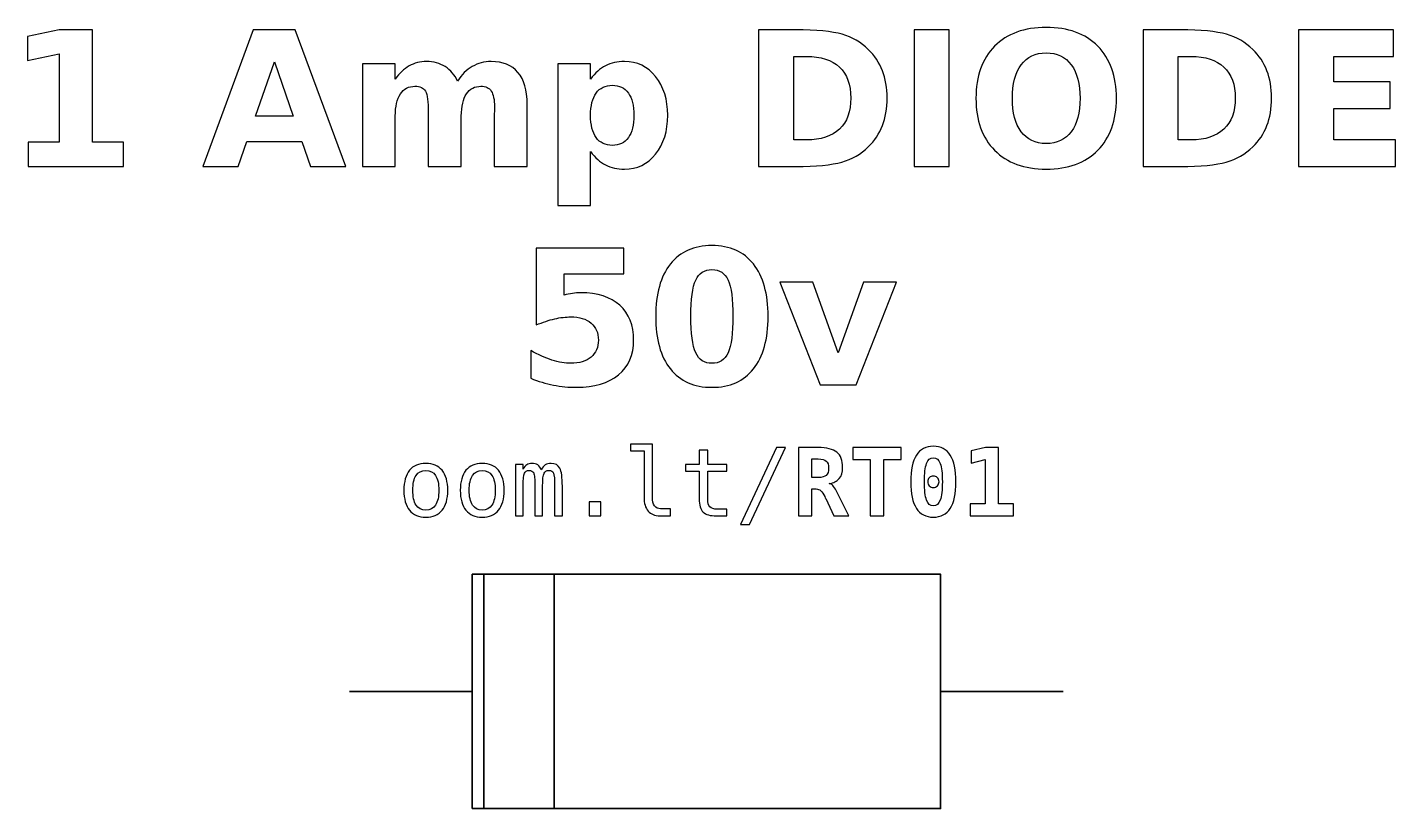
# Model space of a CAD drawing. Header units: centimetres. Extents: x -11.22 to -9.76, y -14.97 to -14.14.
import ezdxf

# ---------------------------------------------------------------- set-up
doc = ezdxf.new("R2010")
doc.units = ezdxf.units.CM
doc.header["$MEASUREMENT"] = 0
doc.layers.add('Layer 1', color=7, linetype='Continuous')

msp = doc.modelspace()

# ---------------------------------------------------------------- linework, layer by layer
at = {"layer": 'Layer 1', "color": 250}
for points, knots in [([(-11.22403, -14.26388), (-11.22403, -14.26388), (-11.19083, -14.26388), (-11.19083, -14.26388), (-11.19083, -14.26388), (-11.19083, -14.26388), (-11.19083, -14.16965), (-11.19083, -14.16965), (-11.19083, -14.16965), (-11.19083, -14.16965), (-11.22489, -14.17668), (-11.22489, -14.17668), (-11.22489, -14.17668), (-11.22489, -14.17668), (-11.22489, -14.15108), (-11.22489, -14.15108), (-11.22489, -14.15108), (-11.22489, -14.15108), (-11.19103, -14.14405), (-11.19103, -14.14405), (-11.19103, -14.14405), (-11.19103, -14.14405), (-11.15529, -14.14405), (-11.15529, -14.14405), (-11.15529, -14.14405), (-11.15529, -14.14405), (-11.15529, -14.26388), (-11.15529, -14.26388), (-11.15529, -14.26388), (-11.15529, -14.26388), (-11.12209, -14.26388), (-11.12209, -14.26388), (-11.12209, -14.26388), (-11.12209, -14.26388), (-11.12209, -14.28985), (-11.12209, -14.28985), (-11.12209, -14.28985), (-11.12209, -14.28985), (-11.22403, -14.28985), (-11.22403, -14.28985), (-11.22403, -14.28985), (-11.22403, -14.28985), (-11.22403, -14.26388), (-11.22403, -14.26388)], [0, 0, 0, 0, 0.0909091, 0.0909091, 0.0909091, 0.0909091, 0.1818182, 0.1818182, 0.1818182, 0.1818182, 0.2727273, 0.2727273, 0.2727273, 0.2727273, 0.3636364, 0.3636364, 0.3636364, 0.3636364, 0.4545455, 0.4545455, 0.4545455, 0.4545455, 0.5454545, 0.5454545, 0.5454545, 0.5454545, 0.6363636, 0.6363636, 0.6363636, 0.6363636, 0.7272727, 0.7272727, 0.7272727, 0.7272727, 0.8181818, 0.8181818, 0.8181818, 0.8181818, 0.9090909, 0.9090909, 0.9090909, 0.9090909, 1, 1, 1, 1]), ([(-10.93183, -14.26332), (-10.93183, -14.26332), (-10.99063, -14.26332), (-10.99063, -14.26332), (-10.99063, -14.26332), (-10.99063, -14.26332), (-10.99989, -14.28985), (-10.99989, -14.28985), (-10.99989, -14.28985), (-10.99989, -14.28985), (-11.03769, -14.28985), (-11.03769, -14.28985), (-11.03769, -14.28985), (-11.03769, -14.28985), (-10.98369, -14.14405), (-10.98369, -14.14405), (-10.98369, -14.14405), (-10.98369, -14.14405), (-10.93886, -14.14405), (-10.93886, -14.14405), (-10.93886, -14.14405), (-10.93886, -14.14405), (-10.88486, -14.28985), (-10.88486, -14.28985), (-10.88486, -14.28985), (-10.88486, -14.28985), (-10.92266, -14.28985), (-10.92266, -14.28985), (-10.92266, -14.28985), (-10.92266, -14.28985), (-10.93183, -14.26332), (-10.93183, -14.26332)], [0, 0, 0, 0, 0.125, 0.125, 0.125, 0.125, 0.25, 0.25, 0.25, 0.25, 0.375, 0.375, 0.375, 0.375, 0.5, 0.5, 0.5, 0.5, 0.625, 0.625, 0.625, 0.625, 0.75, 0.75, 0.75, 0.75, 0.875, 0.875, 0.875, 0.875, 1, 1, 1, 1]), ([(-10.44429, -14.14405), (-10.44429, -14.14405), (-10.40463, -14.14405), (-10.40463, -14.14405), (-10.40463, -14.14405), (-10.38249, -14.14405), (-10.36603, -14.14562), (-10.35519, -14.14878), (-10.35519, -14.14878), (-10.34436, -14.15195), (-10.33506, -14.15728), (-10.32729, -14.16485), (-10.32729, -14.16485), (-10.32046, -14.17142), (-10.31539, -14.17902), (-10.31206, -14.18762), (-10.31206, -14.18762), (-10.30876, -14.19618), (-10.30709, -14.20592), (-10.30709, -14.21682), (-10.30709, -14.21682), (-10.30709, -14.22782), (-10.30876, -14.23762), (-10.31206, -14.24625), (-10.31206, -14.24625), (-10.31539, -14.25488), (-10.32046, -14.26248), (-10.32729, -14.26905), (-10.32729, -14.26905), (-10.33513, -14.27662), (-10.34449, -14.28195), (-10.35543, -14.28512), (-10.35543, -14.28512), (-10.36636, -14.28828), (-10.38276, -14.28985), (-10.40463, -14.28985), (-10.40463, -14.28985), (-10.40463, -14.28985), (-10.44429, -14.28985), (-10.44429, -14.28985), (-10.44429, -14.28985), (-10.44429, -14.28985), (-10.44429, -14.14405), (-10.44429, -14.14405)], [0, 0, 0, 0, 0.0909091, 0.0909091, 0.0909091, 0.0909091, 0.1818182, 0.1818182, 0.1818182, 0.1818182, 0.2727273, 0.2727273, 0.2727273, 0.2727273, 0.3636364, 0.3636364, 0.3636364, 0.3636364, 0.4545455, 0.4545455, 0.4545455, 0.4545455, 0.5454545, 0.5454545, 0.5454545, 0.5454545, 0.6363636, 0.6363636, 0.6363636, 0.6363636, 0.7272727, 0.7272727, 0.7272727, 0.7272727, 0.8181818, 0.8181818, 0.8181818, 0.8181818, 0.9090909, 0.9090909, 0.9090909, 0.9090909, 1, 1, 1, 1]), ([(-10.27829, -14.14405), (-10.27829, -14.14405), (-10.24069, -14.14405), (-10.24069, -14.14405), (-10.24069, -14.14405), (-10.24069, -14.14405), (-10.24069, -14.28985), (-10.24069, -14.28985), (-10.24069, -14.28985), (-10.24069, -14.28985), (-10.27829, -14.28985), (-10.27829, -14.28985), (-10.27829, -14.28985), (-10.27829, -14.28985), (-10.27829, -14.14405), (-10.27829, -14.14405)], [0, 0, 0, 0, 0.25, 0.25, 0.25, 0.25, 0.5, 0.5, 0.5, 0.5, 0.75, 0.75, 0.75, 0.75, 1, 1, 1, 1]), ([(-10.13729, -14.14142), (-10.11386, -14.14142), (-10.09549, -14.14812), (-10.08223, -14.16155), (-10.08223, -14.16155), (-10.06893, -14.17495), (-10.06229, -14.19345), (-10.06229, -14.21708), (-10.06229, -14.21708), (-10.06229, -14.24065), (-10.06893, -14.25915), (-10.08223, -14.27255), (-10.08223, -14.27255), (-10.09549, -14.28598), (-10.11386, -14.29268), (-10.13729, -14.29268), (-10.13729, -14.29268), (-10.16066, -14.29268), (-10.17899, -14.28598), (-10.19233, -14.27255), (-10.19233, -14.27255), (-10.20563, -14.25915), (-10.21229, -14.24065), (-10.21229, -14.21708), (-10.21229, -14.21708), (-10.21229, -14.19345), (-10.20563, -14.17495), (-10.19233, -14.16155), (-10.19233, -14.16155), (-10.17899, -14.14812), (-10.16066, -14.14142), (-10.13729, -14.14142)], [0, 0, 0, 0, 0.125, 0.125, 0.125, 0.125, 0.25, 0.25, 0.25, 0.25, 0.375, 0.375, 0.375, 0.375, 0.5, 0.5, 0.5, 0.5, 0.625, 0.625, 0.625, 0.625, 0.75, 0.75, 0.75, 0.75, 0.875, 0.875, 0.875, 0.875, 1, 1, 1, 1]), ([(-10.03386, -14.14405), (-10.03386, -14.14405), (-9.9942, -14.14405), (-9.9942, -14.14405), (-9.9942, -14.14405), (-9.97206, -14.14405), (-9.9556, -14.14562), (-9.94476, -14.14878), (-9.94476, -14.14878), (-9.93393, -14.15195), (-9.92463, -14.15728), (-9.91686, -14.16485), (-9.91686, -14.16485), (-9.91003, -14.17142), (-9.90496, -14.17902), (-9.90163, -14.18762), (-9.90163, -14.18762), (-9.89833, -14.19618), (-9.89666, -14.20592), (-9.89666, -14.21682), (-9.89666, -14.21682), (-9.89666, -14.22782), (-9.89833, -14.23762), (-9.90163, -14.24625), (-9.90163, -14.24625), (-9.90496, -14.25488), (-9.91003, -14.26248), (-9.91686, -14.26905), (-9.91686, -14.26905), (-9.9247, -14.27662), (-9.93406, -14.28195), (-9.945, -14.28512), (-9.945, -14.28512), (-9.95593, -14.28828), (-9.97233, -14.28985), (-9.9942, -14.28985), (-9.9942, -14.28985), (-9.9942, -14.28985), (-10.03386, -14.28985), (-10.03386, -14.28985), (-10.03386, -14.28985), (-10.03386, -14.28985), (-10.03386, -14.14405), (-10.03386, -14.14405)], [0, 0, 0, 0, 0.0909091, 0.0909091, 0.0909091, 0.0909091, 0.1818182, 0.1818182, 0.1818182, 0.1818182, 0.2727273, 0.2727273, 0.2727273, 0.2727273, 0.3636364, 0.3636364, 0.3636364, 0.3636364, 0.4545455, 0.4545455, 0.4545455, 0.4545455, 0.5454545, 0.5454545, 0.5454545, 0.5454545, 0.6363636, 0.6363636, 0.6363636, 0.6363636, 0.7272727, 0.7272727, 0.7272727, 0.7272727, 0.8181818, 0.8181818, 0.8181818, 0.8181818, 0.9090909, 0.9090909, 0.9090909, 0.9090909, 1, 1, 1, 1]), ([(-9.86786, -14.14405), (-9.86786, -14.14405), (-9.7664, -14.14405), (-9.7664, -14.14405), (-9.7664, -14.14405), (-9.7664, -14.14405), (-9.7664, -14.17248), (-9.7664, -14.17248), (-9.7664, -14.17248), (-9.7664, -14.17248), (-9.83026, -14.17248), (-9.83026, -14.17248), (-9.83026, -14.17248), (-9.83026, -14.17248), (-9.83026, -14.19962), (-9.83026, -14.19962), (-9.83026, -14.19962), (-9.83026, -14.19962), (-9.77023, -14.19962), (-9.77023, -14.19962), (-9.77023, -14.19962), (-9.77023, -14.19962), (-9.77023, -14.22805), (-9.77023, -14.22805), (-9.77023, -14.22805), (-9.77023, -14.22805), (-9.83026, -14.22805), (-9.83026, -14.22805), (-9.83026, -14.22805), (-9.83026, -14.22805), (-9.83026, -14.26142), (-9.83026, -14.26142), (-9.83026, -14.26142), (-9.83026, -14.26142), (-9.76426, -14.26142), (-9.76426, -14.26142), (-9.76426, -14.26142), (-9.76426, -14.26142), (-9.76426, -14.28985), (-9.76426, -14.28985), (-9.76426, -14.28985), (-9.76426, -14.28985), (-9.86786, -14.28985), (-9.86786, -14.28985), (-9.86786, -14.28985), (-9.86786, -14.28985), (-9.86786, -14.14405), (-9.86786, -14.14405)], [0, 0, 0, 0, 0.0833333, 0.0833333, 0.0833333, 0.0833333, 0.1666667, 0.1666667, 0.1666667, 0.1666667, 0.25, 0.25, 0.25, 0.25, 0.3333333, 0.3333333, 0.3333333, 0.3333333, 0.4166667, 0.4166667, 0.4166667, 0.4166667, 0.5, 0.5, 0.5, 0.5, 0.5833333, 0.5833333, 0.5833333, 0.5833333, 0.6666667, 0.6666667, 0.6666667, 0.6666667, 0.75, 0.75, 0.75, 0.75, 0.8333333, 0.8333333, 0.8333333, 0.8333333, 0.9166667, 0.9166667, 0.9166667, 0.9166667, 1, 1, 1, 1]), ([(-10.98126, -14.23625), (-10.98126, -14.23625), (-10.94129, -14.23625), (-10.94129, -14.23625), (-10.94129, -14.23625), (-10.94129, -14.23625), (-10.96123, -14.17825), (-10.96123, -14.17825), (-10.96123, -14.17825), (-10.96123, -14.17825), (-10.98126, -14.23625), (-10.98126, -14.23625)], [0, 0, 0, 0, 0.3333333, 0.3333333, 0.3333333, 0.3333333, 0.6666667, 0.6666667, 0.6666667, 0.6666667, 1, 1, 1, 1]), ([(-10.76569, -14.19865), (-10.76126, -14.19188), (-10.75603, -14.18672), (-10.74993, -14.18318), (-10.74993, -14.18318), (-10.74383, -14.17962), (-10.73716, -14.17785), (-10.72986, -14.17785), (-10.72986, -14.17785), (-10.71729, -14.17785), (-10.70773, -14.18172), (-10.70116, -14.18948), (-10.70116, -14.18948), (-10.69459, -14.19722), (-10.69129, -14.20848), (-10.69129, -14.22325), (-10.69129, -14.22325), (-10.69129, -14.22325), (-10.69129, -14.28985), (-10.69129, -14.28985), (-10.69129, -14.28985), (-10.69129, -14.28985), (-10.72646, -14.28985), (-10.72646, -14.28985), (-10.72646, -14.28985), (-10.72646, -14.28985), (-10.72646, -14.23282), (-10.72646, -14.23282), (-10.72646, -14.23282), (-10.72639, -14.23198), (-10.72636, -14.23112), (-10.72633, -14.23018), (-10.72633, -14.23018), (-10.72629, -14.22928), (-10.72626, -14.22798), (-10.72626, -14.22628), (-10.72626, -14.22628), (-10.72626, -14.21855), (-10.72739, -14.21292), (-10.72969, -14.20945), (-10.72969, -14.20945), (-10.73196, -14.20595), (-10.73563, -14.20422), (-10.74069, -14.20422), (-10.74069, -14.20422), (-10.74736, -14.20422), (-10.75246, -14.20695), (-10.75609, -14.21242), (-10.75609, -14.21242), (-10.75969, -14.21788), (-10.76156, -14.22578), (-10.76169, -14.23615), (-10.76169, -14.23615), (-10.76169, -14.23615), (-10.76169, -14.28985), (-10.76169, -14.28985), (-10.76169, -14.28985), (-10.76169, -14.28985), (-10.79686, -14.28985), (-10.79686, -14.28985), (-10.79686, -14.28985), (-10.79686, -14.28985), (-10.79686, -14.23282), (-10.79686, -14.23282), (-10.79686, -14.23282), (-10.79686, -14.22072), (-10.79789, -14.21292), (-10.79999, -14.20945), (-10.79999, -14.20945), (-10.80206, -14.20595), (-10.80576, -14.20422), (-10.81109, -14.20422), (-10.81109, -14.20422), (-10.81783, -14.20422), (-10.82299, -14.20698), (-10.82663, -14.21248), (-10.82663, -14.21248), (-10.83026, -14.21798), (-10.83209, -14.22582), (-10.83209, -14.23605), (-10.83209, -14.23605), (-10.83209, -14.23605), (-10.83209, -14.28985), (-10.83209, -14.28985), (-10.83209, -14.28985), (-10.83209, -14.28985), (-10.86726, -14.28985), (-10.86726, -14.28985), (-10.86726, -14.28985), (-10.86726, -14.28985), (-10.86726, -14.18048), (-10.86726, -14.18048), (-10.86726, -14.18048), (-10.86726, -14.18048), (-10.83209, -14.18048), (-10.83209, -14.18048), (-10.83209, -14.18048), (-10.83209, -14.18048), (-10.83209, -14.19652), (-10.83209, -14.19652), (-10.83209, -14.19652), (-10.82779, -14.19032), (-10.82286, -14.18568), (-10.81729, -14.18255), (-10.81729, -14.18255), (-10.81173, -14.17942), (-10.80559, -14.17785), (-10.79889, -14.17785), (-10.79889, -14.17785), (-10.79136, -14.17785), (-10.78466, -14.17968), (-10.77889, -14.18332), (-10.77889, -14.18332), (-10.77309, -14.18698), (-10.76869, -14.19208), (-10.76569, -14.19865)], [0, 0, 0, 0, 0.0344828, 0.0344828, 0.0344828, 0.0344828, 0.0689655, 0.0689655, 0.0689655, 0.0689655, 0.1034483, 0.1034483, 0.1034483, 0.1034483, 0.137931, 0.137931, 0.137931, 0.137931, 0.1724138, 0.1724138, 0.1724138, 0.1724138, 0.2068966, 0.2068966, 0.2068966, 0.2068966, 0.2413793, 0.2413793, 0.2413793, 0.2413793, 0.2758621, 0.2758621, 0.2758621, 0.2758621, 0.3103448, 0.3103448, 0.3103448, 0.3103448, 0.3448276, 0.3448276, 0.3448276, 0.3448276, 0.3793103, 0.3793103, 0.3793103, 0.3793103, 0.4137931, 0.4137931, 0.4137931, 0.4137931, 0.4482759, 0.4482759, 0.4482759, 0.4482759, 0.4827586, 0.4827586, 0.4827586, 0.4827586, 0.5172414, 0.5172414, 0.5172414, 0.5172414, 0.5517241, 0.5517241, 0.5517241, 0.5517241, 0.5862069, 0.5862069, 0.5862069, 0.5862069, 0.6206897, 0.6206897, 0.6206897, 0.6206897, 0.6551724, 0.6551724, 0.6551724, 0.6551724, 0.6896552, 0.6896552, 0.6896552, 0.6896552, 0.7241379, 0.7241379, 0.7241379, 0.7241379, 0.7586207, 0.7586207, 0.7586207, 0.7586207, 0.7931034, 0.7931034, 0.7931034, 0.7931034, 0.8275862, 0.8275862, 0.8275862, 0.8275862, 0.862069, 0.862069, 0.862069, 0.862069, 0.8965517, 0.8965517, 0.8965517, 0.8965517, 0.9310345, 0.9310345, 0.9310345, 0.9310345, 0.9655172, 0.9655172, 0.9655172, 0.9655172, 1, 1, 1, 1]), ([(-10.62369, -14.27402), (-10.62369, -14.27402), (-10.62369, -14.33145), (-10.62369, -14.33145), (-10.62369, -14.33145), (-10.62369, -14.33145), (-10.65866, -14.33145), (-10.65866, -14.33145), (-10.65866, -14.33145), (-10.65866, -14.33145), (-10.65866, -14.18048), (-10.65866, -14.18048), (-10.65866, -14.18048), (-10.65866, -14.18048), (-10.62369, -14.18048), (-10.62369, -14.18048), (-10.62369, -14.18048), (-10.62369, -14.18048), (-10.62369, -14.19652), (-10.62369, -14.19652), (-10.62369, -14.19652), (-10.61889, -14.19012), (-10.61353, -14.18542), (-10.60769, -14.18238), (-10.60769, -14.18238), (-10.60183, -14.17935), (-10.59509, -14.17785), (-10.58746, -14.17785), (-10.58746, -14.17785), (-10.57399, -14.17785), (-10.56293, -14.18322), (-10.55429, -14.19392), (-10.55429, -14.19392), (-10.54563, -14.20462), (-10.54129, -14.21842), (-10.54129, -14.23525), (-10.54129, -14.23525), (-10.54129, -14.25212), (-10.54563, -14.26592), (-10.55429, -14.27662), (-10.55429, -14.27662), (-10.56293, -14.28732), (-10.57399, -14.29268), (-10.58746, -14.29268), (-10.58746, -14.29268), (-10.59509, -14.29268), (-10.60183, -14.29118), (-10.60769, -14.28815), (-10.60769, -14.28815), (-10.61353, -14.28512), (-10.61889, -14.28042), (-10.62369, -14.27402)], [0, 0, 0, 0, 0.0769231, 0.0769231, 0.0769231, 0.0769231, 0.1538462, 0.1538462, 0.1538462, 0.1538462, 0.2307692, 0.2307692, 0.2307692, 0.2307692, 0.3076923, 0.3076923, 0.3076923, 0.3076923, 0.3846154, 0.3846154, 0.3846154, 0.3846154, 0.4615385, 0.4615385, 0.4615385, 0.4615385, 0.5384615, 0.5384615, 0.5384615, 0.5384615, 0.6153846, 0.6153846, 0.6153846, 0.6153846, 0.6923077, 0.6923077, 0.6923077, 0.6923077, 0.7692308, 0.7692308, 0.7692308, 0.7692308, 0.8461538, 0.8461538, 0.8461538, 0.8461538, 0.9230769, 0.9230769, 0.9230769, 0.9230769, 1, 1, 1, 1]), ([(-10.40669, -14.17248), (-10.40669, -14.17248), (-10.40669, -14.26142), (-10.40669, -14.26142), (-10.40669, -14.26142), (-10.40669, -14.26142), (-10.39323, -14.26142), (-10.39323, -14.26142), (-10.39323, -14.26142), (-10.37786, -14.26142), (-10.36613, -14.25762), (-10.35803, -14.24998), (-10.35803, -14.24998), (-10.34993, -14.24238), (-10.34586, -14.23132), (-10.34586, -14.21682), (-10.34586, -14.21682), (-10.34586, -14.20235), (-10.34989, -14.19135), (-10.35796, -14.18382), (-10.35796, -14.18382), (-10.36603, -14.17625), (-10.37779, -14.17248), (-10.39323, -14.17248), (-10.39323, -14.17248), (-10.39323, -14.17248), (-10.40669, -14.17248), (-10.40669, -14.17248)], [0, 0, 0, 0, 0.1428571, 0.1428571, 0.1428571, 0.1428571, 0.2857143, 0.2857143, 0.2857143, 0.2857143, 0.4285714, 0.4285714, 0.4285714, 0.4285714, 0.5714286, 0.5714286, 0.5714286, 0.5714286, 0.7142857, 0.7142857, 0.7142857, 0.7142857, 0.8571429, 0.8571429, 0.8571429, 0.8571429, 1, 1, 1, 1]), ([(-10.13729, -14.16865), (-10.14876, -14.16865), (-10.15763, -14.17288), (-10.16396, -14.18135), (-10.16396, -14.18135), (-10.17026, -14.18982), (-10.17343, -14.20172), (-10.17343, -14.21708), (-10.17343, -14.21708), (-10.17343, -14.23242), (-10.17026, -14.24428), (-10.16396, -14.25275), (-10.16396, -14.25275), (-10.15763, -14.26122), (-10.14876, -14.26545), (-10.13729, -14.26545), (-10.13729, -14.26545), (-10.12576, -14.26545), (-10.11686, -14.26122), (-10.11053, -14.25275), (-10.11053, -14.25275), (-10.10423, -14.24428), (-10.10106, -14.23242), (-10.10106, -14.21708), (-10.10106, -14.21708), (-10.10106, -14.20172), (-10.10423, -14.18982), (-10.11053, -14.18135), (-10.11053, -14.18135), (-10.11686, -14.17288), (-10.12576, -14.16865), (-10.13729, -14.16865)], [0, 0, 0, 0, 0.125, 0.125, 0.125, 0.125, 0.25, 0.25, 0.25, 0.25, 0.375, 0.375, 0.375, 0.375, 0.5, 0.5, 0.5, 0.5, 0.625, 0.625, 0.625, 0.625, 0.75, 0.75, 0.75, 0.75, 0.875, 0.875, 0.875, 0.875, 1, 1, 1, 1]), ([(-9.99626, -14.17248), (-9.99626, -14.17248), (-9.99626, -14.26142), (-9.99626, -14.26142), (-9.99626, -14.26142), (-9.99626, -14.26142), (-9.9828, -14.26142), (-9.9828, -14.26142), (-9.9828, -14.26142), (-9.96743, -14.26142), (-9.9557, -14.25762), (-9.9476, -14.24998), (-9.9476, -14.24998), (-9.9395, -14.24238), (-9.93543, -14.23132), (-9.93543, -14.21682), (-9.93543, -14.21682), (-9.93543, -14.20235), (-9.93946, -14.19135), (-9.94753, -14.18382), (-9.94753, -14.18382), (-9.9556, -14.17625), (-9.96736, -14.17248), (-9.9828, -14.17248), (-9.9828, -14.17248), (-9.9828, -14.17248), (-9.99626, -14.17248), (-9.99626, -14.17248)], [0, 0, 0, 0, 0.1428571, 0.1428571, 0.1428571, 0.1428571, 0.2857143, 0.2857143, 0.2857143, 0.2857143, 0.4285714, 0.4285714, 0.4285714, 0.4285714, 0.5714286, 0.5714286, 0.5714286, 0.5714286, 0.7142857, 0.7142857, 0.7142857, 0.7142857, 0.8571429, 0.8571429, 0.8571429, 0.8571429, 1, 1, 1, 1]), ([(-10.60046, -14.20325), (-10.60796, -14.20325), (-10.61369, -14.20598), (-10.61769, -14.21148), (-10.61769, -14.21148), (-10.62169, -14.21698), (-10.62369, -14.22492), (-10.62369, -14.23525), (-10.62369, -14.23525), (-10.62369, -14.24562), (-10.62169, -14.25355), (-10.61769, -14.25905), (-10.61769, -14.25905), (-10.61369, -14.26455), (-10.60796, -14.26728), (-10.60046, -14.26728), (-10.60046, -14.26728), (-10.59299, -14.26728), (-10.58726, -14.26455), (-10.58333, -14.25908), (-10.58333, -14.25908), (-10.57939, -14.25362), (-10.57743, -14.24568), (-10.57743, -14.23525), (-10.57743, -14.23525), (-10.57743, -14.22485), (-10.57939, -14.21692), (-10.58333, -14.21145), (-10.58333, -14.21145), (-10.58726, -14.20598), (-10.59299, -14.20325), (-10.60046, -14.20325)], [0, 0, 0, 0, 0.125, 0.125, 0.125, 0.125, 0.25, 0.25, 0.25, 0.25, 0.375, 0.375, 0.375, 0.375, 0.5, 0.5, 0.5, 0.5, 0.625, 0.625, 0.625, 0.625, 0.75, 0.75, 0.75, 0.75, 0.875, 0.875, 0.875, 0.875, 1, 1, 1, 1]), ([(-10.68169, -14.37685), (-10.68169, -14.37685), (-10.58822, -14.37685), (-10.58822, -14.37685), (-10.58822, -14.37685), (-10.58822, -14.37685), (-10.58822, -14.40448), (-10.58822, -14.40448), (-10.58822, -14.40448), (-10.58822, -14.40448), (-10.65172, -14.40448), (-10.65172, -14.40448), (-10.65172, -14.40448), (-10.65172, -14.40448), (-10.65172, -14.42705), (-10.65172, -14.42705), (-10.65172, -14.42705), (-10.64886, -14.42628), (-10.64599, -14.42568), (-10.64309, -14.42525), (-10.64309, -14.42525), (-10.64019, -14.42482), (-10.63716, -14.42462), (-10.63406, -14.42462), (-10.63406, -14.42462), (-10.61626, -14.42462), (-10.60242, -14.42905), (-10.59252, -14.43795), (-10.59252, -14.43795), (-10.58262, -14.44682), (-10.57769, -14.45922), (-10.57769, -14.47508), (-10.57769, -14.47508), (-10.57769, -14.49085), (-10.58309, -14.50318), (-10.59386, -14.51212), (-10.59386, -14.51212), (-10.60462, -14.52102), (-10.61959, -14.52548), (-10.63872, -14.52548), (-10.63872, -14.52548), (-10.64699, -14.52548), (-10.65519, -14.52468), (-10.66329, -14.52308), (-10.66329, -14.52308), (-10.67139, -14.52148), (-10.67946, -14.51908), (-10.68746, -14.51582), (-10.68746, -14.51582), (-10.68746, -14.51582), (-10.68746, -14.48622), (-10.68746, -14.48622), (-10.68746, -14.48622), (-10.67952, -14.49078), (-10.67199, -14.49418), (-10.66486, -14.49645), (-10.66486, -14.49645), (-10.65772, -14.49875), (-10.65099, -14.49988), (-10.64469, -14.49988), (-10.64469, -14.49988), (-10.63556, -14.49988), (-10.62839, -14.49765), (-10.62316, -14.49318), (-10.62316, -14.49318), (-10.61792, -14.48875), (-10.61529, -14.48272), (-10.61529, -14.47508), (-10.61529, -14.47508), (-10.61529, -14.46742), (-10.61792, -14.46138), (-10.62316, -14.45695), (-10.62316, -14.45695), (-10.62839, -14.45252), (-10.63556, -14.45032), (-10.64469, -14.45032), (-10.64469, -14.45032), (-10.65009, -14.45032), (-10.65586, -14.45102), (-10.66196, -14.45242), (-10.66196, -14.45242), (-10.66809, -14.45382), (-10.67466, -14.45598), (-10.68169, -14.45892), (-10.68169, -14.45892), (-10.68169, -14.45892), (-10.68169, -14.37685), (-10.68169, -14.37685)], [0, 0, 0, 0, 0.0454545, 0.0454545, 0.0454545, 0.0454545, 0.0909091, 0.0909091, 0.0909091, 0.0909091, 0.1363636, 0.1363636, 0.1363636, 0.1363636, 0.1818182, 0.1818182, 0.1818182, 0.1818182, 0.2272727, 0.2272727, 0.2272727, 0.2272727, 0.2727273, 0.2727273, 0.2727273, 0.2727273, 0.3181818, 0.3181818, 0.3181818, 0.3181818, 0.3636364, 0.3636364, 0.3636364, 0.3636364, 0.4090909, 0.4090909, 0.4090909, 0.4090909, 0.4545455, 0.4545455, 0.4545455, 0.4545455, 0.5, 0.5, 0.5, 0.5, 0.5454545, 0.5454545, 0.5454545, 0.5454545, 0.5909091, 0.5909091, 0.5909091, 0.5909091, 0.6363636, 0.6363636, 0.6363636, 0.6363636, 0.6818182, 0.6818182, 0.6818182, 0.6818182, 0.7272727, 0.7272727, 0.7272727, 0.7272727, 0.7727273, 0.7727273, 0.7727273, 0.7727273, 0.8181818, 0.8181818, 0.8181818, 0.8181818, 0.8636364, 0.8636364, 0.8636364, 0.8636364, 0.9090909, 0.9090909, 0.9090909, 0.9090909, 0.9545455, 0.9545455, 0.9545455, 0.9545455, 1, 1, 1, 1]), ([(-10.43412, -14.44988), (-10.43412, -14.47405), (-10.43932, -14.49268), (-10.44975, -14.50582), (-10.44975, -14.50582), (-10.46015, -14.51892), (-10.47495, -14.52548), (-10.49409, -14.52548), (-10.49409, -14.52548), (-10.51329, -14.52548), (-10.52812, -14.51892), (-10.53852, -14.50582), (-10.53852, -14.50582), (-10.54895, -14.49268), (-10.55415, -14.47405), (-10.55415, -14.44988), (-10.55415, -14.44988), (-10.55415, -14.42568), (-10.54895, -14.40702), (-10.53852, -14.39388), (-10.53852, -14.39388), (-10.52812, -14.38078), (-10.51329, -14.37422), (-10.49409, -14.37422), (-10.49409, -14.37422), (-10.47495, -14.37422), (-10.46015, -14.38078), (-10.44975, -14.39388), (-10.44975, -14.39388), (-10.43932, -14.40702), (-10.43412, -14.42568), (-10.43412, -14.44988)], [0, 0, 0, 0, 0.125, 0.125, 0.125, 0.125, 0.25, 0.25, 0.25, 0.25, 0.375, 0.375, 0.375, 0.375, 0.5, 0.5, 0.5, 0.5, 0.625, 0.625, 0.625, 0.625, 0.75, 0.75, 0.75, 0.75, 0.875, 0.875, 0.875, 0.875, 1, 1, 1, 1]), ([(-10.47172, -14.44962), (-10.47172, -14.43138), (-10.47342, -14.41855), (-10.47685, -14.41108), (-10.47685, -14.41108), (-10.48025, -14.40365), (-10.48602, -14.39992), (-10.49409, -14.39992), (-10.49409, -14.39992), (-10.50215, -14.39992), (-10.50792, -14.40365), (-10.51139, -14.41108), (-10.51139, -14.41108), (-10.51482, -14.41855), (-10.51655, -14.43138), (-10.51655, -14.44962), (-10.51655, -14.44962), (-10.51655, -14.46802), (-10.51482, -14.48102), (-10.51139, -14.48855), (-10.51139, -14.48855), (-10.50792, -14.49612), (-10.50215, -14.49988), (-10.49409, -14.49988), (-10.49409, -14.49988), (-10.48609, -14.49988), (-10.48035, -14.49612), (-10.47689, -14.48855), (-10.47689, -14.48855), (-10.47345, -14.48102), (-10.47172, -14.46802), (-10.47172, -14.44962)], [0, 0, 0, 0, 0.125, 0.125, 0.125, 0.125, 0.25, 0.25, 0.25, 0.25, 0.375, 0.375, 0.375, 0.375, 0.5, 0.5, 0.5, 0.5, 0.625, 0.625, 0.625, 0.625, 0.75, 0.75, 0.75, 0.75, 0.875, 0.875, 0.875, 0.875, 1, 1, 1, 1]), ([(-10.42152, -14.41328), (-10.42152, -14.41328), (-10.38655, -14.41328), (-10.38655, -14.41328), (-10.38655, -14.41328), (-10.38655, -14.41328), (-10.35932, -14.48885), (-10.35932, -14.48885), (-10.35932, -14.48885), (-10.35932, -14.48885), (-10.33218, -14.41328), (-10.33218, -14.41328), (-10.33218, -14.41328), (-10.33218, -14.41328), (-10.29712, -14.41328), (-10.29712, -14.41328), (-10.29712, -14.41328), (-10.29712, -14.41328), (-10.34018, -14.52265), (-10.34018, -14.52265), (-10.34018, -14.52265), (-10.34018, -14.52265), (-10.37855, -14.52265), (-10.37855, -14.52265), (-10.37855, -14.52265), (-10.37855, -14.52265), (-10.42152, -14.41328), (-10.42152, -14.41328)], [0, 0, 0, 0, 0.1428571, 0.1428571, 0.1428571, 0.1428571, 0.2857143, 0.2857143, 0.2857143, 0.2857143, 0.4285714, 0.4285714, 0.4285714, 0.4285714, 0.5714286, 0.5714286, 0.5714286, 0.5714286, 0.7142857, 0.7142857, 0.7142857, 0.7142857, 0.8571429, 0.8571429, 0.8571429, 0.8571429, 1, 1, 1, 1]), ([(-10.55763, -14.64282), (-10.55763, -14.64686), (-10.5569, -14.64989), (-10.55541, -14.65194), (-10.55541, -14.65194), (-10.55393, -14.65399), (-10.55175, -14.65502), (-10.54885, -14.65502), (-10.54885, -14.65502), (-10.54885, -14.65502), (-10.53835, -14.65502), (-10.53835, -14.65502), (-10.53835, -14.65502), (-10.53835, -14.65502), (-10.53835, -14.66264), (-10.53835, -14.66264), (-10.53835, -14.66264), (-10.53835, -14.66264), (-10.54971, -14.66264), (-10.54971, -14.66264), (-10.54971, -14.66264), (-10.5551, -14.66264), (-10.55925, -14.66091), (-10.5622, -14.65746), (-10.5622, -14.65746), (-10.56515, -14.65401), (-10.56661, -14.64912), (-10.56661, -14.64282), (-10.56661, -14.64282), (-10.56661, -14.64282), (-10.56661, -14.59316), (-10.56661, -14.59316), (-10.56661, -14.59316), (-10.56661, -14.59316), (-10.58101, -14.59316), (-10.58101, -14.59316), (-10.58101, -14.59316), (-10.58101, -14.59316), (-10.58101, -14.58612), (-10.58101, -14.58612), (-10.58101, -14.58612), (-10.58101, -14.58612), (-10.55763, -14.58612), (-10.55763, -14.58612), (-10.55763, -14.58612), (-10.55763, -14.58612), (-10.55763, -14.64282), (-10.55763, -14.64282)], [0, 0, 0, 0, 0.0833333, 0.0833333, 0.0833333, 0.0833333, 0.1666667, 0.1666667, 0.1666667, 0.1666667, 0.25, 0.25, 0.25, 0.25, 0.3333333, 0.3333333, 0.3333333, 0.3333333, 0.4166667, 0.4166667, 0.4166667, 0.4166667, 0.5, 0.5, 0.5, 0.5, 0.5833333, 0.5833333, 0.5833333, 0.5833333, 0.6666667, 0.6666667, 0.6666667, 0.6666667, 0.75, 0.75, 0.75, 0.75, 0.8333333, 0.8333333, 0.8333333, 0.8333333, 0.9166667, 0.9166667, 0.9166667, 0.9166667, 1, 1, 1, 1]), ([(-10.42501, -14.58974), (-10.42501, -14.58974), (-10.41573, -14.58974), (-10.41573, -14.58974), (-10.41573, -14.58974), (-10.41573, -14.58974), (-10.45411, -14.67192), (-10.45411, -14.67192), (-10.45411, -14.67192), (-10.45411, -14.67192), (-10.46345, -14.67192), (-10.46345, -14.67192), (-10.46345, -14.67192), (-10.46345, -14.67192), (-10.42501, -14.58974), (-10.42501, -14.58974)], [0, 0, 0, 0, 0.25, 0.25, 0.25, 0.25, 0.5, 0.5, 0.5, 0.5, 0.75, 0.75, 0.75, 0.75, 1, 1, 1, 1]), ([(-10.36883, -14.62822), (-10.3674, -14.62851), (-10.36615, -14.62919), (-10.3651, -14.63026), (-10.3651, -14.63026), (-10.36403, -14.63131), (-10.36275, -14.63337), (-10.36121, -14.63642), (-10.36121, -14.63642), (-10.36121, -14.63642), (-10.34801, -14.66264), (-10.34801, -14.66264), (-10.34801, -14.66264), (-10.34801, -14.66264), (-10.36385, -14.66264), (-10.36385, -14.66264), (-10.36385, -14.66264), (-10.36385, -14.66264), (-10.37263, -14.64424), (-10.37263, -14.64424), (-10.37263, -14.64424), (-10.3729, -14.64372), (-10.37325, -14.64301), (-10.37366, -14.64209), (-10.37366, -14.64209), (-10.37623, -14.63659), (-10.37926, -14.63384), (-10.38275, -14.63384), (-10.38275, -14.63384), (-10.38275, -14.63384), (-10.38733, -14.63384), (-10.38733, -14.63384), (-10.38733, -14.63384), (-10.38733, -14.63384), (-10.38733, -14.66264), (-10.38733, -14.66264), (-10.38733, -14.66264), (-10.38733, -14.66264), (-10.40173, -14.66264), (-10.40173, -14.66264), (-10.40173, -14.66264), (-10.40173, -14.66264), (-10.40173, -14.58974), (-10.40173, -14.58974), (-10.40173, -14.58974), (-10.40173, -14.58974), (-10.38093, -14.58974), (-10.38093, -14.58974), (-10.38093, -14.58974), (-10.37156, -14.58974), (-10.36483, -14.59141), (-10.36075, -14.59472), (-10.36075, -14.59472), (-10.35666, -14.59804), (-10.35461, -14.60344), (-10.35461, -14.61094), (-10.35461, -14.61094), (-10.35461, -14.61594), (-10.35583, -14.61994), (-10.35828, -14.62291), (-10.35828, -14.62291), (-10.36071, -14.62586), (-10.36423, -14.62764), (-10.36883, -14.62822)], [0, 0, 0, 0, 0.0625, 0.0625, 0.0625, 0.0625, 0.125, 0.125, 0.125, 0.125, 0.1875, 0.1875, 0.1875, 0.1875, 0.25, 0.25, 0.25, 0.25, 0.3125, 0.3125, 0.3125, 0.3125, 0.375, 0.375, 0.375, 0.375, 0.4375, 0.4375, 0.4375, 0.4375, 0.5, 0.5, 0.5, 0.5, 0.5625, 0.5625, 0.5625, 0.5625, 0.625, 0.625, 0.625, 0.625, 0.6875, 0.6875, 0.6875, 0.6875, 0.75, 0.75, 0.75, 0.75, 0.8125, 0.8125, 0.8125, 0.8125, 0.875, 0.875, 0.875, 0.875, 0.9375, 0.9375, 0.9375, 0.9375, 1, 1, 1, 1]), ([(-10.31073, -14.66264), (-10.31073, -14.66264), (-10.32513, -14.66264), (-10.32513, -14.66264), (-10.32513, -14.66264), (-10.32513, -14.66264), (-10.32513, -14.60234), (-10.32513, -14.60234), (-10.32513, -14.60234), (-10.32513, -14.60234), (-10.34363, -14.60234), (-10.34363, -14.60234), (-10.34363, -14.60234), (-10.34363, -14.60234), (-10.34363, -14.58974), (-10.34363, -14.58974), (-10.34363, -14.58974), (-10.34363, -14.58974), (-10.29223, -14.58974), (-10.29223, -14.58974), (-10.29223, -14.58974), (-10.29223, -14.58974), (-10.29223, -14.60234), (-10.29223, -14.60234), (-10.29223, -14.60234), (-10.29223, -14.60234), (-10.31073, -14.60234), (-10.31073, -14.60234), (-10.31073, -14.60234), (-10.31073, -14.60234), (-10.31073, -14.66264), (-10.31073, -14.66264)], [0, 0, 0, 0, 0.125, 0.125, 0.125, 0.125, 0.25, 0.25, 0.25, 0.25, 0.375, 0.375, 0.375, 0.375, 0.5, 0.5, 0.5, 0.5, 0.625, 0.625, 0.625, 0.625, 0.75, 0.75, 0.75, 0.75, 0.875, 0.875, 0.875, 0.875, 1, 1, 1, 1]), ([(-10.28183, -14.62626), (-10.28183, -14.61364), (-10.27983, -14.60417), (-10.27583, -14.59787), (-10.27583, -14.59787), (-10.27181, -14.59157), (-10.2658, -14.58842), (-10.25775, -14.58842), (-10.25775, -14.58842), (-10.24968, -14.58842), (-10.24365, -14.59156), (-10.23963, -14.59784), (-10.23963, -14.59784), (-10.23563, -14.60412), (-10.23363, -14.61361), (-10.23363, -14.62626), (-10.23363, -14.62626), (-10.23363, -14.63889), (-10.23563, -14.64836), (-10.23963, -14.65464), (-10.23963, -14.65464), (-10.24365, -14.66092), (-10.24968, -14.66406), (-10.25775, -14.66406), (-10.25775, -14.66406), (-10.2658, -14.66406), (-10.27181, -14.66091), (-10.27583, -14.65461), (-10.27583, -14.65461), (-10.27983, -14.64831), (-10.28183, -14.63886), (-10.28183, -14.62626)], [0, 0, 0, 0, 0.125, 0.125, 0.125, 0.125, 0.25, 0.25, 0.25, 0.25, 0.375, 0.375, 0.375, 0.375, 0.5, 0.5, 0.5, 0.5, 0.625, 0.625, 0.625, 0.625, 0.75, 0.75, 0.75, 0.75, 0.875, 0.875, 0.875, 0.875, 1, 1, 1, 1]), ([(-10.21845, -14.64994), (-10.21845, -14.64994), (-10.20233, -14.64994), (-10.20233, -14.64994), (-10.20233, -14.64994), (-10.20233, -14.64994), (-10.20233, -14.60262), (-10.20233, -14.60262), (-10.20233, -14.60262), (-10.20233, -14.60262), (-10.21731, -14.60634), (-10.21731, -14.60634), (-10.21731, -14.60634), (-10.21731, -14.60634), (-10.21731, -14.59336), (-10.21731, -14.59336), (-10.21731, -14.59336), (-10.21731, -14.59336), (-10.20223, -14.58974), (-10.20223, -14.58974), (-10.20223, -14.58974), (-10.20223, -14.58974), (-10.18831, -14.58974), (-10.18831, -14.58974), (-10.18831, -14.58974), (-10.18831, -14.58974), (-10.18831, -14.64994), (-10.18831, -14.64994), (-10.18831, -14.64994), (-10.18831, -14.64994), (-10.1722, -14.64994), (-10.1722, -14.64994), (-10.1722, -14.64994), (-10.1722, -14.64994), (-10.1722, -14.66264), (-10.1722, -14.66264), (-10.1722, -14.66264), (-10.1722, -14.66264), (-10.21845, -14.66264), (-10.21845, -14.66264), (-10.21845, -14.66264), (-10.21845, -14.66264), (-10.21845, -14.64994), (-10.21845, -14.64994)], [0, 0, 0, 0, 0.0909091, 0.0909091, 0.0909091, 0.0909091, 0.1818182, 0.1818182, 0.1818182, 0.1818182, 0.2727273, 0.2727273, 0.2727273, 0.2727273, 0.3636364, 0.3636364, 0.3636364, 0.3636364, 0.4545455, 0.4545455, 0.4545455, 0.4545455, 0.5454545, 0.5454545, 0.5454545, 0.5454545, 0.6363636, 0.6363636, 0.6363636, 0.6363636, 0.7272727, 0.7272727, 0.7272727, 0.7272727, 0.8181818, 0.8181818, 0.8181818, 0.8181818, 0.9090909, 0.9090909, 0.9090909, 0.9090909, 1, 1, 1, 1]), ([(-10.49865, -14.59242), (-10.49865, -14.59242), (-10.49865, -14.60796), (-10.49865, -14.60796), (-10.49865, -14.60796), (-10.49865, -14.60796), (-10.47823, -14.60796), (-10.47823, -14.60796), (-10.47823, -14.60796), (-10.47823, -14.60796), (-10.47823, -14.61494), (-10.47823, -14.61494), (-10.47823, -14.61494), (-10.47823, -14.61494), (-10.49865, -14.61494), (-10.49865, -14.61494), (-10.49865, -14.61494), (-10.49865, -14.61494), (-10.49865, -14.64462), (-10.49865, -14.64462), (-10.49865, -14.64462), (-10.49865, -14.64866), (-10.49788, -14.65147), (-10.49635, -14.65306), (-10.49635, -14.65306), (-10.49481, -14.65466), (-10.49215, -14.65546), (-10.48835, -14.65546), (-10.48835, -14.65546), (-10.48835, -14.65546), (-10.47823, -14.65546), (-10.47823, -14.65546), (-10.47823, -14.65546), (-10.47823, -14.65546), (-10.47823, -14.66264), (-10.47823, -14.66264), (-10.47823, -14.66264), (-10.47823, -14.66264), (-10.48921, -14.66264), (-10.48921, -14.66264), (-10.48921, -14.66264), (-10.49596, -14.66264), (-10.50071, -14.66129), (-10.50348, -14.65859), (-10.50348, -14.65859), (-10.50625, -14.65589), (-10.50763, -14.65122), (-10.50763, -14.64462), (-10.50763, -14.64462), (-10.50763, -14.64462), (-10.50763, -14.61494), (-10.50763, -14.61494), (-10.50763, -14.61494), (-10.50763, -14.61494), (-10.52223, -14.61494), (-10.52223, -14.61494), (-10.52223, -14.61494), (-10.52223, -14.61494), (-10.52223, -14.60796), (-10.52223, -14.60796), (-10.52223, -14.60796), (-10.52223, -14.60796), (-10.50763, -14.60796), (-10.50763, -14.60796), (-10.50763, -14.60796), (-10.50763, -14.60796), (-10.50763, -14.59242), (-10.50763, -14.59242), (-10.50763, -14.59242), (-10.50763, -14.59242), (-10.49865, -14.59242), (-10.49865, -14.59242)], [0, 0, 0, 0, 0.0555556, 0.0555556, 0.0555556, 0.0555556, 0.1111111, 0.1111111, 0.1111111, 0.1111111, 0.1666667, 0.1666667, 0.1666667, 0.1666667, 0.2222222, 0.2222222, 0.2222222, 0.2222222, 0.2777778, 0.2777778, 0.2777778, 0.2777778, 0.3333333, 0.3333333, 0.3333333, 0.3333333, 0.3888889, 0.3888889, 0.3888889, 0.3888889, 0.4444444, 0.4444444, 0.4444444, 0.4444444, 0.5, 0.5, 0.5, 0.5, 0.5555556, 0.5555556, 0.5555556, 0.5555556, 0.6111111, 0.6111111, 0.6111111, 0.6111111, 0.6666667, 0.6666667, 0.6666667, 0.6666667, 0.7222222, 0.7222222, 0.7222222, 0.7222222, 0.7777778, 0.7777778, 0.7777778, 0.7777778, 0.8333333, 0.8333333, 0.8333333, 0.8333333, 0.8888889, 0.8888889, 0.8888889, 0.8888889, 0.9444444, 0.9444444, 0.9444444, 0.9444444, 1, 1, 1, 1]), ([(-10.38733, -14.60186), (-10.38733, -14.60186), (-10.38733, -14.62172), (-10.38733, -14.62172), (-10.38733, -14.62172), (-10.38733, -14.62172), (-10.38055, -14.62172), (-10.38055, -14.62172), (-10.38055, -14.62172), (-10.37661, -14.62172), (-10.37378, -14.62096), (-10.37208, -14.61941), (-10.37208, -14.61941), (-10.37036, -14.61786), (-10.36951, -14.61531), (-10.36951, -14.61177), (-10.36951, -14.61177), (-10.36951, -14.60822), (-10.37036, -14.60567), (-10.37205, -14.60416), (-10.37205, -14.60416), (-10.37375, -14.60262), (-10.37658, -14.60186), (-10.38055, -14.60186), (-10.38055, -14.60186), (-10.38055, -14.60186), (-10.38733, -14.60186), (-10.38733, -14.60186)], [0, 0, 0, 0, 0.1428571, 0.1428571, 0.1428571, 0.1428571, 0.2857143, 0.2857143, 0.2857143, 0.2857143, 0.4285714, 0.4285714, 0.4285714, 0.4285714, 0.5714286, 0.5714286, 0.5714286, 0.5714286, 0.7142857, 0.7142857, 0.7142857, 0.7142857, 0.8571429, 0.8571429, 0.8571429, 0.8571429, 1, 1, 1, 1]), ([(-10.25775, -14.60062), (-10.26108, -14.60062), (-10.2635, -14.60266), (-10.26503, -14.60672), (-10.26503, -14.60672), (-10.26656, -14.61081), (-10.26733, -14.61731), (-10.26733, -14.62626), (-10.26733, -14.62626), (-10.26733, -14.63519), (-10.26656, -14.64167), (-10.26503, -14.64576), (-10.26503, -14.64576), (-10.2635, -14.64982), (-10.26108, -14.65186), (-10.25775, -14.65186), (-10.25775, -14.65186), (-10.2544, -14.65186), (-10.25196, -14.64982), (-10.25043, -14.64576), (-10.25043, -14.64576), (-10.2489, -14.64167), (-10.24813, -14.63519), (-10.24813, -14.62626), (-10.24813, -14.62626), (-10.24813, -14.61731), (-10.2489, -14.61081), (-10.25043, -14.60672), (-10.25043, -14.60672), (-10.25196, -14.60266), (-10.2544, -14.60062), (-10.25775, -14.60062)], [0, 0, 0, 0, 0.125, 0.125, 0.125, 0.125, 0.25, 0.25, 0.25, 0.25, 0.375, 0.375, 0.375, 0.375, 0.5, 0.5, 0.5, 0.5, 0.625, 0.625, 0.625, 0.625, 0.75, 0.75, 0.75, 0.75, 0.875, 0.875, 0.875, 0.875, 1, 1, 1, 1]), ([(-10.79955, -14.60664), (-10.79196, -14.60664), (-10.78616, -14.60909), (-10.78215, -14.61401), (-10.78215, -14.61401), (-10.77813, -14.61892), (-10.77611, -14.62604), (-10.77611, -14.63534), (-10.77611, -14.63534), (-10.77611, -14.64469), (-10.77811, -14.65181), (-10.78211, -14.65671), (-10.78211, -14.65671), (-10.78613, -14.66161), (-10.79193, -14.66406), (-10.79955, -14.66406), (-10.79955, -14.66406), (-10.80715, -14.66406), (-10.81293, -14.66161), (-10.81695, -14.65671), (-10.81695, -14.65671), (-10.82095, -14.65181), (-10.82295, -14.64469), (-10.82295, -14.63534), (-10.82295, -14.63534), (-10.82295, -14.62604), (-10.82095, -14.61892), (-10.81695, -14.61401), (-10.81695, -14.61401), (-10.81293, -14.60909), (-10.80715, -14.60664), (-10.79955, -14.60664)], [0, 0, 0, 0, 0.125, 0.125, 0.125, 0.125, 0.25, 0.25, 0.25, 0.25, 0.375, 0.375, 0.375, 0.375, 0.5, 0.5, 0.5, 0.5, 0.625, 0.625, 0.625, 0.625, 0.75, 0.75, 0.75, 0.75, 0.875, 0.875, 0.875, 0.875, 1, 1, 1, 1]), ([(-10.79955, -14.61426), (-10.80411, -14.61426), (-10.80756, -14.61602), (-10.80991, -14.61957), (-10.80991, -14.61957), (-10.81226, -14.62312), (-10.81343, -14.62839), (-10.81343, -14.63534), (-10.81343, -14.63534), (-10.81343, -14.64227), (-10.81226, -14.64752), (-10.80991, -14.65109), (-10.80991, -14.65109), (-10.80756, -14.65466), (-10.80411, -14.65644), (-10.79955, -14.65644), (-10.79955, -14.65644), (-10.79496, -14.65644), (-10.7915, -14.65466), (-10.78915, -14.65109), (-10.78915, -14.65109), (-10.7868, -14.64752), (-10.78563, -14.64227), (-10.78563, -14.63534), (-10.78563, -14.63534), (-10.78563, -14.62839), (-10.7868, -14.62312), (-10.78915, -14.61957), (-10.78915, -14.61957), (-10.7915, -14.61602), (-10.79496, -14.61426), (-10.79955, -14.61426)], [0, 0, 0, 0, 0.125, 0.125, 0.125, 0.125, 0.25, 0.25, 0.25, 0.25, 0.375, 0.375, 0.375, 0.375, 0.5, 0.5, 0.5, 0.5, 0.625, 0.625, 0.625, 0.625, 0.75, 0.75, 0.75, 0.75, 0.875, 0.875, 0.875, 0.875, 1, 1, 1, 1]), ([(-10.73935, -14.60664), (-10.73176, -14.60664), (-10.72596, -14.60909), (-10.72195, -14.61401), (-10.72195, -14.61401), (-10.71793, -14.61892), (-10.71591, -14.62604), (-10.71591, -14.63534), (-10.71591, -14.63534), (-10.71591, -14.64469), (-10.71791, -14.65181), (-10.72191, -14.65671), (-10.72191, -14.65671), (-10.72593, -14.66161), (-10.73173, -14.66406), (-10.73935, -14.66406), (-10.73935, -14.66406), (-10.74695, -14.66406), (-10.75273, -14.66161), (-10.75675, -14.65671), (-10.75675, -14.65671), (-10.76075, -14.65181), (-10.76275, -14.64469), (-10.76275, -14.63534), (-10.76275, -14.63534), (-10.76275, -14.62604), (-10.76075, -14.61892), (-10.75675, -14.61401), (-10.75675, -14.61401), (-10.75273, -14.60909), (-10.74695, -14.60664), (-10.73935, -14.60664)], [0, 0, 0, 0, 0.125, 0.125, 0.125, 0.125, 0.25, 0.25, 0.25, 0.25, 0.375, 0.375, 0.375, 0.375, 0.5, 0.5, 0.5, 0.5, 0.625, 0.625, 0.625, 0.625, 0.75, 0.75, 0.75, 0.75, 0.875, 0.875, 0.875, 0.875, 1, 1, 1, 1]), ([(-10.73935, -14.61426), (-10.74391, -14.61426), (-10.74736, -14.61602), (-10.74971, -14.61957), (-10.74971, -14.61957), (-10.75206, -14.62312), (-10.75323, -14.62839), (-10.75323, -14.63534), (-10.75323, -14.63534), (-10.75323, -14.64227), (-10.75206, -14.64752), (-10.74971, -14.65109), (-10.74971, -14.65109), (-10.74736, -14.65466), (-10.74391, -14.65644), (-10.73935, -14.65644), (-10.73935, -14.65644), (-10.73476, -14.65644), (-10.7313, -14.65466), (-10.72895, -14.65109), (-10.72895, -14.65109), (-10.7266, -14.64752), (-10.72543, -14.64227), (-10.72543, -14.63534), (-10.72543, -14.63534), (-10.72543, -14.62839), (-10.7266, -14.62312), (-10.72895, -14.61957), (-10.72895, -14.61957), (-10.7313, -14.61602), (-10.73476, -14.61426), (-10.73935, -14.61426)], [0, 0, 0, 0, 0.125, 0.125, 0.125, 0.125, 0.25, 0.25, 0.25, 0.25, 0.375, 0.375, 0.375, 0.375, 0.5, 0.5, 0.5, 0.5, 0.625, 0.625, 0.625, 0.625, 0.75, 0.75, 0.75, 0.75, 0.875, 0.875, 0.875, 0.875, 1, 1, 1, 1]), ([(-10.67623, -14.61352), (-10.67513, -14.61117), (-10.67371, -14.60944), (-10.672, -14.60832), (-10.672, -14.60832), (-10.6703, -14.60721), (-10.66823, -14.60664), (-10.66583, -14.60664), (-10.66583, -14.60664), (-10.66143, -14.60664), (-10.65833, -14.60834), (-10.65653, -14.61174), (-10.65653, -14.61174), (-10.65471, -14.61514), (-10.65381, -14.62154), (-10.65381, -14.63096), (-10.65381, -14.63096), (-10.65381, -14.63096), (-10.65381, -14.66264), (-10.65381, -14.66264), (-10.65381, -14.66264), (-10.65381, -14.66264), (-10.66201, -14.66264), (-10.66201, -14.66264), (-10.66201, -14.66264), (-10.66201, -14.66264), (-10.66201, -14.63134), (-10.66201, -14.63134), (-10.66201, -14.63134), (-10.66201, -14.62362), (-10.66245, -14.61884), (-10.66331, -14.61696), (-10.66331, -14.61696), (-10.66416, -14.61509), (-10.66575, -14.61416), (-10.66803, -14.61416), (-10.66803, -14.61416), (-10.67063, -14.61416), (-10.67241, -14.61516), (-10.67338, -14.61716), (-10.67338, -14.61716), (-10.67433, -14.61916), (-10.67481, -14.62389), (-10.67481, -14.63134), (-10.67481, -14.63134), (-10.67481, -14.63134), (-10.67481, -14.66264), (-10.67481, -14.66264), (-10.67481, -14.66264), (-10.67481, -14.66264), (-10.68301, -14.66264), (-10.68301, -14.66264), (-10.68301, -14.66264), (-10.68301, -14.66264), (-10.68301, -14.63134), (-10.68301, -14.63134), (-10.68301, -14.63134), (-10.68301, -14.62352), (-10.68348, -14.61871), (-10.68441, -14.61689), (-10.68441, -14.61689), (-10.68533, -14.61507), (-10.687, -14.61416), (-10.68941, -14.61416), (-10.68941, -14.61416), (-10.6918, -14.61416), (-10.69345, -14.61516), (-10.69436, -14.61716), (-10.69436, -14.61716), (-10.6953, -14.61916), (-10.69576, -14.62389), (-10.69576, -14.63134), (-10.69576, -14.63134), (-10.69576, -14.63134), (-10.69576, -14.66264), (-10.69576, -14.66264), (-10.69576, -14.66264), (-10.69576, -14.66264), (-10.70391, -14.66264), (-10.70391, -14.66264), (-10.70391, -14.66264), (-10.70391, -14.66264), (-10.70391, -14.60796), (-10.70391, -14.60796), (-10.70391, -14.60796), (-10.70391, -14.60796), (-10.69576, -14.60796), (-10.69576, -14.60796), (-10.69576, -14.60796), (-10.69576, -14.60796), (-10.69576, -14.61264), (-10.69576, -14.61264), (-10.69576, -14.61264), (-10.6947, -14.61069), (-10.69335, -14.60921), (-10.69173, -14.60817), (-10.69173, -14.60817), (-10.69013, -14.60716), (-10.6883, -14.60664), (-10.68625, -14.60664), (-10.68625, -14.60664), (-10.68376, -14.60664), (-10.68171, -14.60721), (-10.68006, -14.60834), (-10.68006, -14.60834), (-10.67841, -14.60949), (-10.67715, -14.61121), (-10.67623, -14.61352)], [0, 0, 0, 0, 0.037037, 0.037037, 0.037037, 0.037037, 0.0740741, 0.0740741, 0.0740741, 0.0740741, 0.1111111, 0.1111111, 0.1111111, 0.1111111, 0.1481481, 0.1481481, 0.1481481, 0.1481481, 0.1851852, 0.1851852, 0.1851852, 0.1851852, 0.2222222, 0.2222222, 0.2222222, 0.2222222, 0.2592593, 0.2592593, 0.2592593, 0.2592593, 0.2962963, 0.2962963, 0.2962963, 0.2962963, 0.3333333, 0.3333333, 0.3333333, 0.3333333, 0.3703704, 0.3703704, 0.3703704, 0.3703704, 0.4074074, 0.4074074, 0.4074074, 0.4074074, 0.4444444, 0.4444444, 0.4444444, 0.4444444, 0.4814815, 0.4814815, 0.4814815, 0.4814815, 0.5185185, 0.5185185, 0.5185185, 0.5185185, 0.5555556, 0.5555556, 0.5555556, 0.5555556, 0.5925926, 0.5925926, 0.5925926, 0.5925926, 0.6296296, 0.6296296, 0.6296296, 0.6296296, 0.6666667, 0.6666667, 0.6666667, 0.6666667, 0.7037037, 0.7037037, 0.7037037, 0.7037037, 0.7407407, 0.7407407, 0.7407407, 0.7407407, 0.7777778, 0.7777778, 0.7777778, 0.7777778, 0.8148148, 0.8148148, 0.8148148, 0.8148148, 0.8518519, 0.8518519, 0.8518519, 0.8518519, 0.8888889, 0.8888889, 0.8888889, 0.8888889, 0.9259259, 0.9259259, 0.9259259, 0.9259259, 0.962963, 0.962963, 0.962963, 0.962963, 1, 1, 1, 1]), ([(-10.26381, -14.62626), (-10.26381, -14.62454), (-10.26323, -14.62309), (-10.26205, -14.62192), (-10.26205, -14.62192), (-10.26088, -14.62074), (-10.25945, -14.62016), (-10.25775, -14.62016), (-10.25775, -14.62016), (-10.25603, -14.62016), (-10.25458, -14.62074), (-10.25341, -14.62192), (-10.25341, -14.62192), (-10.25223, -14.62309), (-10.25165, -14.62454), (-10.25165, -14.62626), (-10.25165, -14.62626), (-10.25165, -14.62796), (-10.25223, -14.62939), (-10.25341, -14.63056), (-10.25341, -14.63056), (-10.25458, -14.63174), (-10.25603, -14.63232), (-10.25775, -14.63232), (-10.25775, -14.63232), (-10.25945, -14.63232), (-10.26088, -14.63174), (-10.26205, -14.63059), (-10.26205, -14.63059), (-10.26323, -14.62944), (-10.26381, -14.62799), (-10.26381, -14.62626)], [0, 0, 0, 0, 0.125, 0.125, 0.125, 0.125, 0.25, 0.25, 0.25, 0.25, 0.375, 0.375, 0.375, 0.375, 0.5, 0.5, 0.5, 0.5, 0.625, 0.625, 0.625, 0.625, 0.75, 0.75, 0.75, 0.75, 0.875, 0.875, 0.875, 0.875, 1, 1, 1, 1]), ([(-10.62515, -14.64774), (-10.62515, -14.64774), (-10.61285, -14.64774), (-10.61285, -14.64774), (-10.61285, -14.64774), (-10.61285, -14.64774), (-10.61285, -14.66264), (-10.61285, -14.66264), (-10.61285, -14.66264), (-10.61285, -14.66264), (-10.62515, -14.66264), (-10.62515, -14.66264), (-10.62515, -14.66264), (-10.62515, -14.66264), (-10.62515, -14.64774), (-10.62515, -14.64774)], [0, 0, 0, 0, 0.25, 0.25, 0.25, 0.25, 0.5, 0.5, 0.5, 0.5, 0.75, 0.75, 0.75, 0.75, 1, 1, 1, 1])]:
    msp.add_open_spline(points, degree=3, knots=knots, dxfattribs=at)
at = {"layer": 'Layer 1', "color": 250, "lineweight": 35}
msp.add_open_spline([(-10.75, -14.975), (-10.75, -14.975), (-10.75, -14.725), (-10.75, -14.725), (-10.75, -14.725), (-10.75, -14.725), (-10.25, -14.725), (-10.25, -14.725), (-10.25, -14.725), (-10.25, -14.725), (-10.25, -14.975), (-10.25, -14.975), (-10.25, -14.975), (-10.25, -14.975), (-10.75, -14.975), (-10.75, -14.975)], degree=3, knots=[0, 0, 0, 0, 0.25, 0.25, 0.25, 0.25, 0.5, 0.5, 0.5, 0.5, 0.75, 0.75, 0.75, 0.75, 1, 1, 1, 1], dxfattribs=at)
at = {"layer": 'Layer 1', "color": 7, "lineweight": 35}
msp.add_open_spline([(-10.7375, -14.975), (-10.7375, -14.975), (-10.7375, -14.725), (-10.7375, -14.725), (-10.7375, -14.725), (-10.7375, -14.725), (-10.6625, -14.725), (-10.6625, -14.725), (-10.6625, -14.725), (-10.6625, -14.725), (-10.6625, -14.975), (-10.6625, -14.975), (-10.6625, -14.975), (-10.6625, -14.975), (-10.7375, -14.975), (-10.7375, -14.975)], degree=3, knots=[0, 0, 0, 0, 0.25, 0.25, 0.25, 0.25, 0.5, 0.5, 0.5, 0.5, 0.75, 0.75, 0.75, 0.75, 1, 1, 1, 1], dxfattribs=at)
at = {"layer": 'Layer 1', "color": 250, "lineweight": 35}
for points in [[(-10.75, -14.85), (-10.75, -14.85), (-10.881, -14.85), (-10.881, -14.85)], [(-10.25, -14.85), (-10.25, -14.85), (-10.119, -14.85), (-10.119, -14.85)]]:
    msp.add_open_spline(points, degree=3, dxfattribs=at)

doc.saveas('drawing.dxf')
